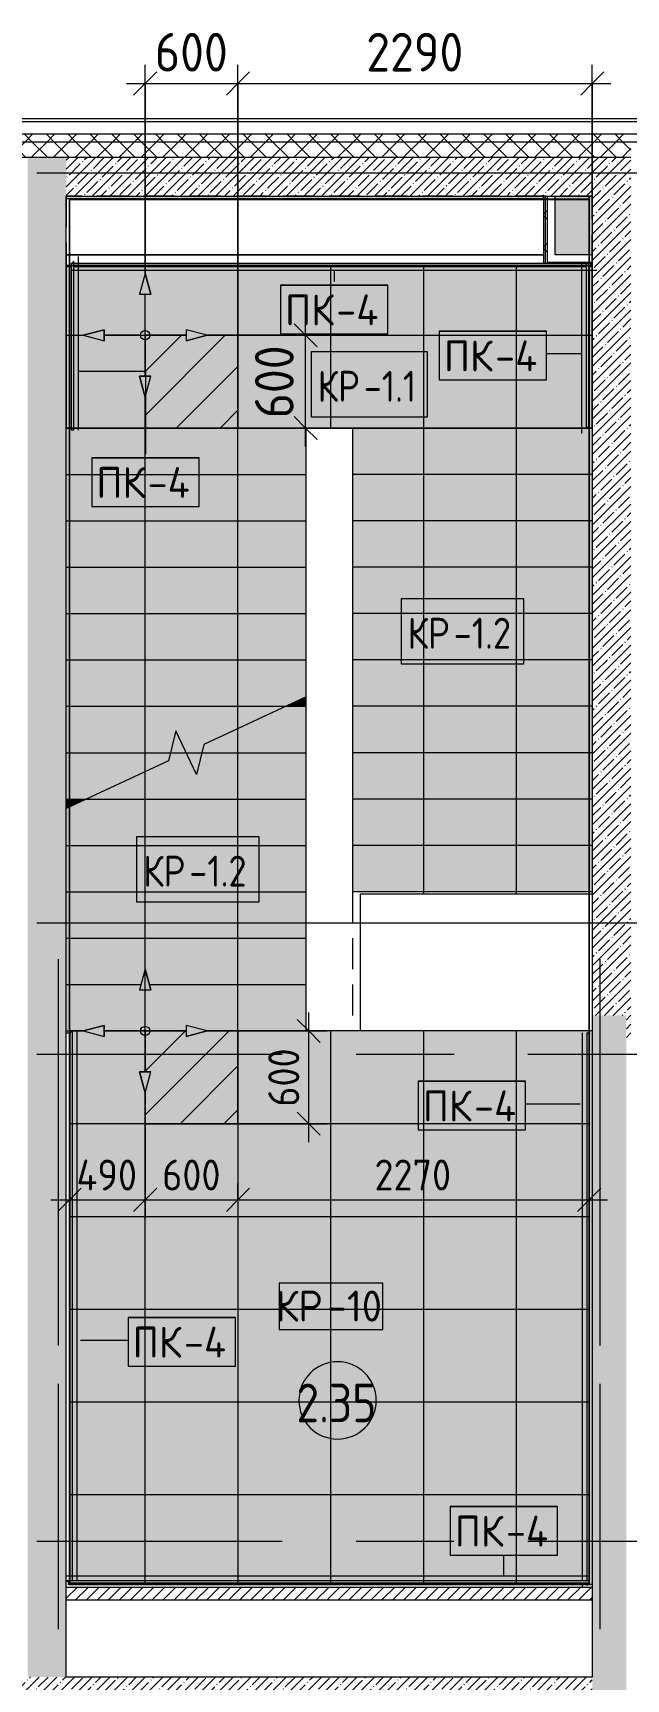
# Model space of a CAD drawing. Header units: millimetres. Extents: x 81633 to 280618, y -8553 to 29000.
# Drawn here: x 89195 to 93028, y 17257 to 27906 of the extents above; entities that cross this region are included whole.
import ezdxf

# ---------------------------------------------------------------- set-up
doc = ezdxf.new("R2010")
doc.units = ezdxf.units.MM
doc.linetypes.add('01 Штрих 2_1', pattern=[300, 200, -100])
doc.linetypes.add('Осевая', pattern=[3175, 635, -476.25, 1587.5, -476.25])
for name, color, linetype, lineweight in [('A-ANNO-DIMS', 7, 'Continuous', 9), ('A-ANNO-DIMS-100', 7, 'Continuous', 9), ('A-AREA-IDEN', 7, 'Continuous', 9), ('A-DETL', 7, 'Continuous', 9), ('A-DETL-GENF', 7, 'Continuous', 9), ('A-FLOR-IDEN', 7, 'Continuous', 9), ('A-FLOR-PATT', 7, 'Continuous', 9), ('A-GENM-IDEN', 7, 'Continuous', 9), ('A-WALL', 7, 'Continuous', 9), ('I-WALL', 7, 'Continuous', 9), ('S-STRS', 7, 'Continuous', 13), ('S-STRS-1', 7, 'Continuous', 9), ('S-STRS-MBND', 7, 'Continuous', 9), ('Оси', 7, 'Continuous', 9), ('Оси-2', 7, 'Осевая', 9)]:
    doc.layers.add(name, color=color, linetype=linetype, lineweight=lineweight)
for name, color, linetype, lineweight, true_color in [('A-DETL-GENF-1', 7, 'Continuous', 9, 0x004000), ('A-DETL-GENF-2', 7, 'Continuous', 9, 0x383838), ('A-FLOR-1', 7, 'Continuous', 9, 0x787878), ('A-GENM-6', 7, 'Continuous', 9, 0xff80c0), ('A-WALL-1', 9, 'Continuous', 9, 0x808080), ('A-WALL-FNSH-1', 9, 'Continuous', 9, 0x808080), ('G-ANNO-TEXT-1', 7, 'Continuous', 9, 0x3c3c3c), ('S-STRS-MBND-1', 9, '01 Штрих 2_1', 9, 0x808080)]:
    doc.layers.add(name, color=color, linetype=linetype, lineweight=lineweight, true_color=true_color)
doc.styles.add('GOST Common', font='GOST_Common.ttf', dxfattribs={"height": 200})
doc.styles.add('GOST Common_1', font='GOST_Common.ttf', dxfattribs={"width": 0.9, "height": 250})
doc.styles.add('GOST Common_2', font='GOST_Common.ttf', dxfattribs={"width": 0.9, "height": 200})
doc.styles.add('ISOCPEUR', font='isocpeur.ttf', dxfattribs={"width": 0.9, "height": 250})
doc.styles.add('ISOCPEUR_1', font='isocpeur.ttf', dxfattribs={"width": 0.9, "height": 200})
doc.dimstyles.new('ISO-2_0_0_9К_Средний_округл2', dxfattribs={"dimscale": 304.8, "dimtxt": 199.196235, "dimasz": 0.492126, "dimexe": 0.393701, "dimexo": 0, "dimgap": 0, "dimtad": 1, "dimdec": 0, "dimrnd": 10, "dimzin": 0, "dimdsep": 46, "dimtxsty": 'ISOCPEUR_1', "dimblk1": 'OBLIQUE', "dimblk2": 'OBLIQUE', "dimsah": 1, "dimcen": 0.09, "dimdle": 0.393701, "dimazin": 0, "dimtfac": 1, "dimtdec": 4, "dimtix": 1, "dimtmove": 0, "dimatfit": 3, "dimfxl": 1, "dimtvp": 1, "dimtolj": 1, "dimtzin": 0, "dimarcsym": 2})
doc.dimstyles.new('ISO-2_5_0_9К_БОЛЬШОЙ_округление_1', dxfattribs={"dimscale": 304.8, "dimtxt": 248.995294, "dimasz": 0.492126, "dimexe": 0.393701, "dimexo": 0, "dimgap": 0, "dimtad": 1, "dimdec": 0, "dimrnd": 10, "dimzin": 0, "dimdsep": 46, "dimtxsty": 'ISOCPEUR', "dimblk1": 'OBLIQUE', "dimblk2": 'OBLIQUE', "dimsah": 1, "dimcen": 0.09, "dimdle": 0.393701, "dimazin": 0, "dimtfac": 1, "dimtdec": 4, "dimtix": 1, "dimtmove": 0, "dimatfit": 3, "dimfxl": 1, "dimtvp": 1, "dimtolj": 1, "dimtzin": 0, "dimarcsym": 2})
pattern_1 = [(45, (0, 0), (-57.024626, 57.024626), []), (45, (57.025, 0), (-57.024626, 57.024626), [100.806, -20.161, 3.353, -16.808])]
pattern_2 = [(45, (0, 0), (-70.71068, 70.71068), []), (135, (0, 0), (-70.71068, -70.71068), [])]
pattern_3 = [(45, (0, 0), (-106.06602, 106.06602), []), (135, (0, 0), (-106.06602, -106.06602), [])]
pattern_4 = [(45, (0, 0), (-141.42136, 141.42136), [])]

# ---------------------------------------------------------------- blocks, each defined once
blk = doc.blocks.new('Плинтус - Плинтус_для ЛК-32859064-План устройства полов 2 этажa в осях 23-33')
at = {"layer": 'A-GENM-6'}
blk.add_hatch(color=256, dxfattribs=at).paths.add_polyline_path([(3575, -15), (3560, 0), (0, 0), (0, -15), (3545, -15), (3545, 0), (3560, 0), (3560, -15), (3567, -15)])
for p, q in [((0, 0), (3560, 0)), ((0, -15), (0, 0)), ((0, -15), (3545, -15)), ((0, -45), (3545, -45)), ((3567, -7), (3560, 0)), ((3560, -15), (3567, -15)), ((3560, -45), (3567, -45)), ((3575, -15), (3567, -7)), ((3567, -15), (3575, -15)), ((3567, -45), (3587, -45))]:
    blk.add_line(p, q, dxfattribs=at)
blk = doc.blocks.new('Плинтус - Плинтус_для ЛК-32859065-План устройства полов 2 этажa в осях 23-33')
at = {"layer": 'A-GENM-6'}
blk.add_hatch(color=256, dxfattribs=at).paths.add_polyline_path([(0, 0), (0, -15), (3375, -15), (3360, 0), (518, 0)])
for p, q in [((0, 0), (3358, 0)), ((0, -15), (0, 0)), ((0, -15), (3358, -15)), ((0, -45), (3358, -45)), ((3358, 0), (3360, 0)), ((3358, -15), (3375, -15)), ((3358, -45), (3379, -45)), ((3375, -15), (3360, 0))]:
    blk.add_line(p, q, dxfattribs=at)
blk = doc.blocks.new('Плинтус - Плинтус_для ЛК-V85-План устройства полов 2 этажa в осях 23-33')
at = {"layer": 'A-GENM-6'}
blk.add_hatch(color=256, dxfattribs=at).paths.add_polyline_path([(15, 0), (15, -15), (3573, -15), (3573, -13), (3560, 0), (777, 0)])
for p, q in [((0, -15), (0, 0)), ((15, 0), (3560, 0)), ((15, -15), (3573, -15)), ((15, -45), (3573, -45)), ((3573, -13), (3560, 0))]:
    blk.add_line(p, q, dxfattribs=at)
blk = doc.blocks.new('Плинтус - Плинтус_для ЛК-32859062-План устройства полов 2 этажa в осях 23-33')
at = {"layer": 'A-GENM-6'}
blk.add_hatch(color=256, dxfattribs=at).paths.add_polyline_path([(3366, -15), (3351, 0), (0, 0), (0, -15), (2828, -15)])
for p, q in [((0, 0), (3351, 0)), ((0, -15), (0, 0)), ((0, -15), (3366, -15)), ((0, -45), (3367, -45)), ((3366, -15), (3351, 0)), ((3367, -45), (3396, -45))]:
    blk.add_line(p, q, dxfattribs=at)
blk = doc.blocks.new('Плинтус - Плинтус_для ЛК-32859063-План устройства полов 2 этажa в осях 23-33')
at = {"layer": 'A-GENM-6'}
blk.add_hatch(color=256, dxfattribs=at).paths.add_polyline_path([(1075, -15), (1060, 0), (0, 0), (0, -15), (1069, -15)])
for p, q in [((0, 0), (19, 0)), ((0, -15), (0, 0)), ((0, -15), (19, -15)), ((0, -45), (19, -45)), ((19, 0), (1060, 0)), ((19, -15), (1069, -15)), ((19, -45), (1069, -45)), ((1069, -9), (1060, 0)), ((1075, -15), (1069, -9)), ((1069, -15), (1075, -15)), ((1069, -45), (1105, -45))]:
    blk.add_line(p, q, dxfattribs=at)
blk = doc.blocks.new('Плинтус - Плинтус_для ЛК-32859061-План устройства полов 2 этажa в осях 23-33')
at = {"layer": 'A-GENM-6'}
blk.add_hatch(color=256, dxfattribs=at).paths.add_polyline_path([(0, 0), (0, -15), (1094, -15), (1079, 0), (14, 0)])
for p, q in [((0, 0), (14, 0)), ((0, -15), (0, 0)), ((0, -15), (14, -15)), ((0, -45), (14, -45)), ((14, 0), (1064, 0)), ((14, -15), (1064, -15)), ((14, -45), (1064, -45)), ((1064, 0), (1079, 0)), ((1064, -15), (1094, -15)), ((1064, -45), (1124, -45)), ((1094, -15), (1079, 0))]:
    blk.add_line(p, q, dxfattribs=at)
blk = doc.blocks.new('Зашивка приборов отопления33 - Зашивка приборов отопления-33324347-План устройства полов 2 этажa в осях 23-33')
at = {"layer": 'A-WALL'}
for p, q in [((124366, 19499), (121281, 19499)), ((121281, 19136), (124366, 19136)), ((124366, 19136), (121281, 19136)), ((121281, 19061), (121314, 19061)), ((121329, 19061), (124366, 19061))]:
    blk.add_line(p, q, dxfattribs=at)
blk = doc.blocks.new('Начало раскладки_красным - Начало раскладки_красным-26102174-План устройства полов 2 этажa в осях 23-33')
at = {"layer": 'A-DETL-GENF'}
for points in [[(-36, 265), (36, 265), (0, 400)], [(-265, -36), (-265, 36), (-400, 0)], [(265, -36), (400, 0), (265, 36)], [(0, -400), (36, -265), (-36, -265), (-23, -312)]]:
    blk.add_hatch(color=256, dxfattribs=at).paths.add_polyline_path(points)
for p, q in [((0, 400), (-36, 265)), ((0, 400), (-36, 265)), ((36, 265), (0, 400)), ((0, 400), (36, 265)), ((-36, 265), (36, 265)), ((-36, 265), (36, 265)), ((0, 30), (0, 265)), ((-265, 36), (-400, 0)), ((-400, 0), (-265, 36)), ((-400, 0), (-265, -36)), ((-400, 0), (-265, -36)), ((-265, -36), (-265, 36)), ((-265, 36), (-265, -36)), ((-30, 0), (-265, 0)), ((30, 0), (265, 0)), ((400, 0), (265, 36)), ((265, 36), (265, -36)), ((400, 0), (265, 36)), ((265, 36), (265, -36)), ((400, 0), (265, -36)), ((0, -30), (0, -265)), ((265, -36), (400, 0)), ((36, -265), (-36, -265)), ((-36, -265), (0, -400)), ((0, -400), (-36, -265)), ((-36, -265), (36, -265)), ((0, -400), (36, -265)), ((0, -400), (36, -265))]:
    blk.add_line(p, q, dxfattribs=at)
blk.add_circle((0, 0), 30, dxfattribs=at)
blk = doc.blocks.new('DIMBLOCK64-План устройства полов 2 этажa в осях 23-33')
at = {"layer": 'A-ANNO-DIMS-100', "lineweight": 20}
for p, q in [((90977, 21450), (90902, 21525)), ((90977, 21450), (91052, 21375)), ((90977, 20850), (90902, 20925)), ((90977, 20850), (91052, 20775))]:
    blk.add_line(p, q, dxfattribs=at)
at = {"layer": 'A-ANNO-DIMS-100'}
for p, q in [((90977, 20730), (90977, 21570)), ((90960, 21450), (91097, 21450)), ((90977, 21450), (90960, 21450)), ((90520, 20850), (91097, 20850)), ((90977, 20850), (90520, 20850))]:
    blk.add_line(p, q, dxfattribs=at)
at = {"layer": 'A-ANNO-DIMS-100', "color": 0, "insert": (90716, 20960), "char_height": 200, "width": 455.09, "attachment_point": 1, "rotation": 90, "line_spacing_factor": 1.149209, "style": 'ISOCPEUR_1'}
blk.add_mtext('600', dxfattribs=at)
blk = doc.blocks.new('_Oblique')
at = {"color": 0, "linetype": 'ByBlock', "lineweight": -2}
blk.add_line((-0.5, -0.5), (0.5, 0.5), dxfattribs=at)
blk = doc.blocks.new('DIMBLOCK65-План устройства полов 2 этажa в осях 23-33')
at = {"layer": 'A-ANNO-DIMS-100'}
for p, q in [((89920, 21050), (89920, 20237)), ((89920, 20357), (89920, 21050)), ((89431, 20463), (89431, 20237)), ((89431, 20357), (89431, 20463)), ((89311, 20357), (89920, 20357))]:
    blk.add_line(p, q, dxfattribs=at)
at = {"layer": 'A-ANNO-DIMS-100', "lineweight": 20}
for p, q in [((89431, 20357), (89356, 20282)), ((89431, 20357), (89506, 20432)), ((89920, 20357), (89845, 20282)), ((89920, 20357), (89995, 20432))]:
    blk.add_line(p, q, dxfattribs=at)
at = {"layer": 'A-ANNO-DIMS-100', "color": 0, "insert": (89476, 20618), "char_height": 200, "width": 478.07, "attachment_point": 1, "line_spacing_factor": 1.149209, "style": 'ISOCPEUR_1'}
blk.add_mtext('490', dxfattribs=at)
blk = doc.blocks.new('DIMBLOCK66-План устройства полов 2 этажa в осях 23-33')
at = {"layer": 'A-ANNO-DIMS-100'}
for p, q in [((89920, 21050), (89920, 20237)), ((89920, 20357), (89920, 21050)), ((90520, 20463), (90520, 20237)), ((90520, 20357), (90520, 20463)), ((89920, 20357), (90520, 20357))]:
    blk.add_line(p, q, dxfattribs=at)
at = {"layer": 'A-ANNO-DIMS-100', "lineweight": 20}
for p, q in [((89920, 20357), (89845, 20282)), ((89920, 20357), (89995, 20432)), ((90520, 20357), (90445, 20282)), ((90520, 20357), (90595, 20432))]:
    blk.add_line(p, q, dxfattribs=at)
at = {"layer": 'A-ANNO-DIMS-100', "color": 0, "insert": (90030, 20618), "char_height": 200, "width": 455.09, "attachment_point": 1, "line_spacing_factor": 1.149209, "style": 'ISOCPEUR_1'}
blk.add_mtext('600', dxfattribs=at)
blk = doc.blocks.new('DIMBLOCK67-План устройства полов 2 этажa в осях 23-33')
at = {"layer": 'A-ANNO-DIMS-100'}
for p, q in [((90520, 20463), (90520, 20237)), ((90520, 20357), (90520, 20463)), ((92789, 20463), (92789, 20237)), ((92789, 20357), (92789, 20463)), ((90520, 20357), (92909, 20357))]:
    blk.add_line(p, q, dxfattribs=at)
at = {"layer": 'A-ANNO-DIMS-100', "lineweight": 20}
for p, q in [((90520, 20357), (90445, 20282)), ((90520, 20357), (90595, 20432)), ((92789, 20357), (92714, 20282)), ((92789, 20357), (92864, 20432))]:
    blk.add_line(p, q, dxfattribs=at)
at = {"layer": 'A-ANNO-DIMS-100', "color": 0, "insert": (91402, 20618), "char_height": 200, "width": 606.78, "attachment_point": 1, "line_spacing_factor": 1.149209, "style": 'ISOCPEUR_1'}
blk.add_mtext('2270', dxfattribs=at)
blk = doc.blocks.new('Марка_Помещения - Номер-25198446-План устройства полов 2 этажa в осях 23-33')
at = {"layer": 'A-AREA-IDEN'}
for start, end in [(360, 180), (180, 360)]:
    blk.add_arc((0, 0), 2.5, start, end, dxfattribs=at)
blk = doc.blocks.new('DIMBLOCK69-План устройства полов 2 этажa в осях 23-33')
at = {"layer": 'A-ANNO-DIMS-100', "lineweight": 20}
for p, q in [((90957, 25950), (90882, 26025)), ((90957, 25950), (91032, 25875)), ((90957, 25350), (90882, 25425)), ((90957, 25350), (91032, 25275))]:
    blk.add_line(p, q, dxfattribs=at)
at = {"layer": 'A-ANNO-DIMS-100'}
for p, q in [((90957, 25230), (90957, 26070)), ((90520, 25950), (91077, 25950)), ((90957, 25950), (90520, 25950)), ((90851, 25350), (91077, 25350)), ((90957, 25350), (90851, 25350))]:
    blk.add_line(p, q, dxfattribs=at)
at = {"layer": 'A-ANNO-DIMS-100', "color": 0, "insert": (90630, 25413), "char_height": 250, "width": 568.86, "attachment_point": 1, "rotation": 90, "line_spacing_factor": 1.149209, "style": 'ISOCPEUR'}
blk.add_mtext('600', dxfattribs=at)
blk = doc.blocks.new('DIMBLOCK70-План устройства полов 2 этажa в осях 23-33')
at = {"layer": 'A-ANNO-DIMS-100'}
for p, q in [((89920, 26350), (89920, 27699)), ((90520, 25950), (90520, 27699)), ((89800, 27579), (90520, 27579)), ((89920, 27579), (89920, 26350)), ((90520, 27579), (90520, 25950))]:
    blk.add_line(p, q, dxfattribs=at)
at = {"layer": 'A-ANNO-DIMS-100', "lineweight": 20}
for p, q in [((89920, 27579), (89845, 27504)), ((89920, 27579), (89995, 27654)), ((90520, 27579), (90445, 27504)), ((90520, 27579), (90595, 27654))]:
    blk.add_line(p, q, dxfattribs=at)
at = {"layer": 'A-ANNO-DIMS-100', "color": 0, "insert": (89983, 27906), "char_height": 250, "width": 568.86, "attachment_point": 1, "line_spacing_factor": 1.149209, "style": 'ISOCPEUR'}
blk.add_mtext('600', dxfattribs=at)
blk = doc.blocks.new('DIMBLOCK71-План устройства полов 2 этажa в осях 23-33')
at = {"layer": 'A-ANNO-DIMS-100'}
for p, q in [((90520, 25950), (90520, 27699)), ((92810, 26850), (92810, 27699)), ((90520, 27579), (92930, 27579)), ((90520, 27579), (90520, 25950)), ((92810, 27579), (92810, 26850))]:
    blk.add_line(p, q, dxfattribs=at)
at = {"layer": 'A-ANNO-DIMS-100', "lineweight": 20}
for p, q in [((90520, 27579), (90445, 27504)), ((90520, 27579), (90595, 27654)), ((92810, 27579), (92735, 27504)), ((92810, 27579), (92885, 27654))]:
    blk.add_line(p, q, dxfattribs=at)
at = {"layer": 'A-ANNO-DIMS-100', "color": 0, "insert": (91349, 27906), "char_height": 250, "width": 758.48, "attachment_point": 1, "line_spacing_factor": 1.149209, "style": 'ISOCPEUR'}
blk.add_mtext('2290', dxfattribs=at)
blk = doc.blocks.new('Mark Reiling - Mark Reiling-26174330-План устройства полов 2 этажa в осях 23-33')
at = {"layer": 'A-GENM-IDEN'}
for p, q in [((-3.47, 1.49), (-3.47, -1.66)), ((-3.47, 1.49), (3.47, 1.49)), ((3.47, 1.49), (-3.47, 1.49)), ((-3.47, 1.49), (-3.47, -1.66)), ((3.47, -1.66), (3.47, 1.49)), ((3.47, -1.66), (3.47, 1.49)), ((-3.47, -1.66), (3.47, -1.66)), ((-3.47, -1.66), (3.47, -1.66))]:
    blk.add_line(p, q, dxfattribs=at)
blk = doc.blocks.new('М_перекрытий_ЭП - Типоразмер-25383776-План устройства полов 2 этажa в осях 23-33')
at = {"layer": 'A-FLOR-IDEN'}
for p, q in [((3.35, 1.58), (-3.34, 1.58)), ((-3.34, 1.58), (-3.34, -1.41)), ((3.35, -1.41), (3.35, 1.58)), ((-3.34, -1.41), (3.35, -1.41))]:
    blk.add_line(p, q, dxfattribs=at)

msp = doc.modelspace()

# ---------------------------------------------------------------- hatches: boundary and pattern name
at = {"layer": 'A-DETL-GENF-1'}
h = msp.add_hatch(dxfattribs=at)
h.set_pattern_fill('FP_55', color=256, style=0, pattern_type=2)
h.set_pattern_definition(pattern_4)
h.paths.add_polyline_path([(90520, 25350), (90520, 25950), (90320, 25950), (90184.8, 25913.8), (90184.8, 25950), (89920, 25950), (89920, 25685.2), (89956.2, 25685.2), (89920, 25550), (89920, 25350), (90320, 25350)])
h = msp.add_hatch(dxfattribs=at)
h.set_pattern_fill('FP_55', color=256, style=0, pattern_type=2)
h.set_pattern_definition(pattern_4)
h.paths.add_polyline_path([(90520, 20850), (90520, 21450), (90320, 21450), (90184.8, 21413.8), (90184.8, 21450), (89920, 21450), (89920, 21185.2), (89956.2, 21185.2), (89920, 21050), (89920, 20850), (90320, 20850)])
at = {"layer": 'A-DETL-GENF-2'}
h = msp.add_hatch(dxfattribs=at)
h.set_pattern_fill('FP_60', color=256, style=0, pattern_type=2)
h.set_pattern_definition([(0, (-80, 150), (0, 600), []), (90, (-80, 150), (-600, 4e-14), [])])
h.paths.add_polyline_path([(89410, 25350), (92810, 25350), (92810, 26400.7), (89410, 26400.7), (89410, 25958.4)])
h.paths.add_polyline_path([(89920, 25550), (89883.8, 25685.2), (89956.2, 25685.2)])
h.paths.add_polyline_path([(90184.8, 25913.8), (90184.8, 25986.2), (90320, 25950)])
h.paths.add_polyline_path([(89655.2, 25913.8), (89520, 25950), (89655.2, 25986.2), (89655.2, 25958.4)])
h.paths.add_polyline_path([(89883.8, 26214.8), (89920, 26350), (89956.2, 26214.8)])
h = msp.add_hatch(dxfattribs=at)
h.set_pattern_fill('FP_56', color=256, style=0, pattern_type=2)
h.set_pattern_definition([(0, (-80, 450), (0, 600), []), (90, (-80, 450), (-600, 4e-14), [])])
h.paths.add_polyline_path([(89680, 17870), (92790, 17870), (92790, 21450), (90320, 21450), (90184.8, 21413.8), (90184.8, 21450), (89655.2, 21450), (89655.2, 21413.8), (89520, 21450), (89431, 21450), (89431, 17870)])
h.paths.add_polyline_path([(89920, 21050), (89883.8, 21185.2), (89956.2, 21185.2)])
at = {"layer": 'A-FLOR-PATT'}
h = msp.add_hatch(color=256, dxfattribs=at)
h.paths.add_polyline_path([(92789, 17871), (92810, 17871), (92810, 21450), (90320, 21450), (90184.8, 21413.8), (90184.8, 21450), (89655.2, 21450), (89655.2, 21413.8), (89520, 21450), (89450.7, 21450), (89450.7, 17892.4), (92774, 17892.4), (92774, 21437), (92789, 21437), (92789, 17877), (92783, 17871)])
h.paths.add_polyline_path([(92270.8, 17871), (92774, 17871), (92773.2, 17877.4), (89431, 17877.4), (89431, 17871), (89680, 17871)])
h.paths.add_polyline_path([(89435.7, 17892.4), (89435.7, 21437.3), (89448.4, 21450), (89431, 21450), (89431, 17892.4)])
h.paths.add_polyline_path([(89920, 21050), (89883.8, 21185.2), (89956.2, 21185.2)])
at = {"layer": 'A-WALL'}
h = msp.add_hatch(dxfattribs=at)
h.set_pattern_fill('FP_1', color=256, style=0, pattern_type=2)
h.set_pattern_definition(pattern_2)
h.paths.add_polyline_path([(93060, 27200), (93160, 27200), (93160, 27250), (84770.7, 27250), (84770.7, 27200), (92270.8, 27200)])
h = msp.add_hatch(dxfattribs=at)
h.set_pattern_fill('FP_1', color=256, style=0, pattern_type=2)
h.set_pattern_definition(pattern_2)
h.paths.add_polyline_path([(93060, 27100), (93060, 27200), (84770.7, 27200), (84770.7, 27100), (92270.8, 27100)])
at = {"layer": 'I-WALL'}
h = msp.add_hatch(dxfattribs=at)
h.set_pattern_fill('FP_2', color=256, style=0, pattern_type=2)
h.set_pattern_definition(pattern_1)
h.paths.add_polyline_path([(89160, 17270), (89410, 17270), (89410, 27100), (89160, 27100), (89160, 17611.2)])
h = msp.add_hatch(dxfattribs=at)
h.set_pattern_fill('FP_2', color=256, style=0, pattern_type=2)
h.set_pattern_definition(pattern_1)
h.paths.add_polyline_path([(92789, 26850), (92810, 26850), (92810, 27100), (89410, 27100), (89410, 26850), (92270.8, 26850)])
h = msp.add_hatch(dxfattribs=at)
h.set_pattern_fill('FP_2', color=256, style=0, pattern_type=2)
h.set_pattern_definition(pattern_1)
h.paths.add_polyline_path([(93060, 21400), (93060, 27100), (92810, 27100), (92810, 21550), (93030, 21550), (93030, 21400)])
h = msp.add_hatch(dxfattribs=at)
h.set_pattern_fill('FP_48', color=256, style=0, pattern_type=2)
h.set_pattern_definition(pattern_3)
h.paths.add_polyline_path([(92507.5, 26395), (92507.5, 26400.7), (92495, 26400.7), (92495, 26395)])
h.paths.add_polyline_path([(92507.3, 26415.7), (92507.5, 26415.7), (92507.5, 26850), (92495, 26850), (92495, 26415.7)])
h = msp.add_hatch(dxfattribs=at)
h.set_pattern_fill('FP_48', color=256, style=0, pattern_type=2)
h.set_pattern_definition(pattern_3)
h.paths.add_polyline_path([(92515.7, 26415.7), (92520, 26415.7), (92520, 26850), (92507.5, 26850), (92507.5, 26415.7)])
h = msp.add_hatch(dxfattribs=at)
h.set_pattern_fill('FP_48', color=256, style=0, pattern_type=2)
h.set_pattern_definition(pattern_3)
h.paths.add_polyline_path([(92802.1, 26407.5), (92810, 26407.5), (92809, 26420), (92520, 26420), (92520, 26415.7), (92770.2, 26415.7), (92770.2, 26419.4), (92785.2, 26418.7), (92785.2, 26415.7), (92794, 26415.7)])
h = msp.add_hatch(dxfattribs=at)
h.set_pattern_fill('FP_48', color=256, style=0, pattern_type=2)
h.set_pattern_definition(pattern_3)
h.paths.add_polyline_path([(92507.5, 26395), (92770.2, 26395), (92770.2, 26400.7), (92507.5, 26400.7)])
h.paths.add_polyline_path([(92785.2, 26395), (92810, 26395), (92809, 26407.5), (92802.5, 26407.1), (92809, 26400.7), (92785.2, 26400.7)])
h = msp.add_hatch(dxfattribs=at)
h.set_pattern_fill('FP_2', color=256, style=0, pattern_type=2)
h.set_pattern_definition(pattern_1)
h.paths.add_polyline_path([(93000, 13620), (93000, 13628), (93030, 13628), (93030, 21550), (92810, 21550), (92810, 13620), (92918.6, 13620)])
h = msp.add_hatch(dxfattribs=at)
h.set_pattern_fill('FP_5', color=256, style=0, pattern_type=2)
h.set_pattern_definition([(45, (0, 0), (-35.35534, 35.35534), [])])
h.paths.add_polyline_path([(92810, 17770), (92810, 17850), (89410, 17850), (89410, 17770), (92270.8, 17770)])
h = msp.add_hatch(dxfattribs=at)
h.set_pattern_fill('FP_2', color=256, style=0, pattern_type=2)
h.set_pattern_definition(pattern_1)
h.paths.add_polyline_path([(92270.8, 17050), (92810, 17050), (92810, 17270), (86490, 17270), (86490, 17050), (90990.7, 17050)])
at = {"layer": 'S-STRS'}
h = msp.add_hatch(color=256, dxfattribs=at)
h.paths.add_polyline_path([(89410, 25350), (89443.3, 25350), (89443.3, 26395), (89410, 26395), (89410, 25958.4)])
h.paths.add_polyline_path([(90184.8, 25350), (92770.2, 25350), (92770.2, 26395), (89458.3, 26395), (89458.3, 25350), (89956.2, 25350)])
h.paths.add_polyline_path([(92810, 25350), (92810, 26395), (92785.2, 26395), (92785.2, 25359.4), (92775.8, 25350), (92785.2, 25350)])
h.paths.add_polyline_path([(89920, 25550), (89883.8, 25685.2), (89956.2, 25685.2)])
h.paths.add_polyline_path([(90184.8, 25913.8), (90184.8, 25986.2), (90320, 25950)])
h.paths.add_polyline_path([(89655.2, 25913.8), (89520, 25950), (89655.2, 25986.2), (89655.2, 25958.4)])
h.paths.add_polyline_path([(89883.8, 26214.8), (89920, 26350), (89956.2, 26214.8), (89920, 26214.8)])
h.paths.add_polyline_path([(92810, 26470), (92810, 26850), (92570, 26850), (92570, 26470)])
h.paths.add_polyline_path([(92495, 26832.5), (92495, 26850), (89410, 26850), (89410, 26832.5), (92270.8, 26832.5)])
for points in [[(89410, 25050), (90960, 25050), (90960, 25350), (89458.3, 25350), (89458.3, 25336.3), (89443.3, 25336.3), (89443.3, 25350), (89410, 25350)], [(92810, 25050), (92810, 25350), (92775.8, 25350), (92770.2, 25344.4), (92770.2, 25350), (91260, 25350), (91260, 25050), (92785.2, 25050)], [(89680, 24750), (90960, 24750), (90960, 25050), (89410, 25050), (89410, 24750)], [(92810, 24750), (92810, 25050), (91260, 25050), (91260, 24750), (92270.8, 24750)], [(90960, 24450), (90960, 24750), (89410, 24750), (89410, 24450), (89680, 24450)], [(91260, 24450), (92810, 24450), (92810, 24750), (91260, 24750)], [(90960, 24150), (90960, 24450), (89410, 24450), (89410, 24150), (89680, 24150)], [(91260, 24150), (92810, 24150), (92810, 24450), (91260, 24450)], [(90960, 23850), (90960, 24150), (89410, 24150), (89410, 23850), (89680, 23850)], [(91260, 23850), (92810, 23850), (92810, 24150), (91260, 24150)], [(89410, 23550), (90828.4, 23550), (90960, 23611.4), (90960, 23850), (89410, 23850), (89410, 23580)], [(91260, 23550), (92810, 23550), (92810, 23850), (91260, 23850)], [(90285.4, 23250), (90298.3, 23302.8), (90828.4, 23550), (89410, 23550), (89410, 23250), (90084.6, 23250), (90119, 23391.6), (90185, 23250), (90251, 23250)], [(90828.4, 23550), (90960, 23550), (90960, 23611.4)], [(91260, 23250), (92810, 23250), (92810, 23550), (91260, 23550)], [(89541.6, 22950), (90960, 22950), (90960, 23250), (90285.4, 23250), (90251, 23108.4), (90185, 23250), (90084.6, 23250), (90071.7, 23197.2), (89680, 23014.5)], [(91260, 22950), (92810, 22950), (92810, 23250), (91260, 23250)], [(89410, 22888.6), (89541.6, 22950), (89410, 22950), (89410, 22920.6)], [(90960, 22650), (90960, 22950), (89541.6, 22950), (89410, 22888.6), (89410, 22650), (89680, 22650)], [(92810, 22650), (92810, 22950), (91260, 22950), (91260, 22650), (92270.8, 22650)], [(90960, 22350), (90960, 22650), (89410, 22650), (89410, 22350), (89680, 22350)], [(91260, 22350), (92810, 22350), (92810, 22650), (91260, 22650)], [(90960, 22050), (90960, 22350), (89410, 22350), (89410, 22050), (89680, 22050)], [(89893.2, 21750), (89920, 21850), (89946.8, 21750), (90960, 21750), (90960, 22050), (89410, 22050), (89410, 21750), (89883.8, 21750)], [(90960, 21450), (90960, 21750), (89946.8, 21750), (89956.2, 21714.8), (89883.8, 21714.8), (89893.2, 21750), (89410, 21750), (89410, 21450), (89520, 21450), (89655.2, 21486.2), (89655.2, 21450), (90184.8, 21450), (90184.8, 21486.2), (90320, 21450), (90520, 21450)]]:
    msp.add_hatch(color=256, dxfattribs=at).paths.add_polyline_path(points)
h = msp.add_hatch(color=256, dxfattribs=at)
h.paths.add_polyline_path([(90960, 23250), (90960, 23550), (90828.4, 23550), (90298.3, 23302.8), (90285.4, 23250)])
h.paths.add_polyline_path([(90185, 23250), (90119, 23391.6), (90084.6, 23250)])
h = msp.add_hatch(color=256, dxfattribs=at)
h.paths.add_polyline_path([(89541.6, 22950), (90071.7, 23197.2), (90084.6, 23250), (89410, 23250), (89410, 22950)])
h.paths.add_polyline_path([(90251, 23108.4), (90285.4, 23250), (90185, 23250), (90209.6, 23197.2)])

# ---------------------------------------------------------------- linework, layer by layer
at = {"layer": 'A-DETL'}
for p, q in [((92810, 26400.7), (89410, 26400.7)), ((89410, 26400.7), (89410, 25350)), ((92810, 25350), (92810, 26400.7)), ((90184.8, 25950), (89920, 25950)), ((89920, 25950), (89920, 25685.2)), ((90520, 25950), (90320, 25950)), ((90520, 25350), (90520, 25950)), ((89920, 25550), (89920, 25350)), ((89410, 25350), (92810, 25350)), ((89920, 25350), (90520, 25350)), ((89920, 21450), (89920, 25350)), ((90520, 21450), (90520, 25350)), ((91720, 22335), (91720, 25350)), ((92319, 22335), (92319, 25350)), ((89520, 21450), (89431, 21450)), ((89431, 21450), (89431, 17870)), ((90184.8, 21450), (89655.2, 21450)), ((90184.8, 21450), (89920, 21450)), ((89920, 21450), (89920, 21185.2)), ((90520, 21450), (90320, 21450)), ((92790, 21450), (90320, 21450)), ((90520, 20850), (90520, 21450)), ((92790, 17870), (92790, 21450)), ((89920, 21050), (89920, 20850)), ((89920, 20850), (90520, 20850)), ((89431, 17870), (92790, 17870))]:
    msp.add_line(p, q, dxfattribs=at)
at = {"layer": 'A-FLOR-1'}
for p, q in [((92810, 22335), (91310, 22335)), ((91310, 22335), (91310, 21450)), ((89431, 21435), (89410, 21435)), ((92810, 21450), (90960, 21450)), ((89431, 17877.4), (89431, 17871)), ((92783, 17871), (92810, 17871))]:
    msp.add_line(p, q, dxfattribs=at)
at = {"layer": 'A-GENM-IDEN'}
for p, q in [((91141.1, 26370.7), (91141.1, 26298.6)), ((92736.1, 25829), (92514.7, 25829)), ((89484.5, 25718.2), (89921.6, 25718.2)), ((89921.6, 25718.2), (89921.6, 25182.1)), ((92731.5, 20977.3), (92378.4, 20977.3)), ((89502.3, 19449.5), (89809.4, 19449.5)), ((92237.8, 17924.8), (92237.8, 18055))]:
    msp.add_line(p, q, dxfattribs=at)
at = {"layer": 'A-WALL'}
for p, q in [((93290, 27330), (84770.7, 27330)), ((93210, 27250), (84770.7, 27250)), ((93160, 27200), (84770.7, 27200)), ((92507.5, 26415.7), (92507.5, 26850)), ((92520, 26420), (92520, 26850)), ((89431, 26829), (89430, 26829)), ((92789, 26829), (92789, 26830)), ((92810, 26420), (92520, 26420)), ((92810, 26407.5), (92802.1, 26407.5))]:
    msp.add_line(p, q, dxfattribs=at)
at = {"layer": 'A-WALL-1'}
for p, q in [((93060, 27100), (84770.7, 27100)), ((93060, 27100), (89160, 27100)), ((89410, 17270), (89410, 26850)), ((89410, 26850), (92810, 26850)), ((92495, 26850), (92495, 26415.7)), ((92570, 26470), (92570, 26850)), ((92810, 26850), (92810, 17270)), ((92810, 26470), (92570, 26470)), ((92495, 26400.7), (92495, 26395)), ((92495, 26395), (92770.2, 26395)), ((92785.2, 26395), (92810, 26395)), ((92810, 17850), (89410, 17850)), ((89410, 17770), (92810, 17770)), ((92810, 17270), (89410, 17270))]:
    msp.add_line(p, q, dxfattribs=at)
at = {"layer": 'A-WALL-FNSH-1'}
for p, q in [((93310, 27350), (84770.7, 27350)), ((92789, 26850), (92789, 26830)), ((92790, 26415.7), (92790, 26850)), ((92789, 26830), (89430, 26830)), ((89430, 26830), (89430, 24230.4)), ((89431, 26829), (92789, 26829)), ((89431, 24230.4), (89431, 26829)), ((92789, 26829), (92789, 26415.7)), ((92789, 26400.7), (92789, 23544.6)), ((92790, 23544.6), (92790, 26400.7)), ((89430, 24230.4), (89431, 24230.4)), ((89431, 23956.4), (89430, 23956.4)), ((89430, 22897.9), (89430, 21891.8)), ((89431, 21891.8), (89431, 22898.4)), ((89431, 21891.8), (89430, 21891.8)), ((89430, 17871), (89430, 17870)), ((89431, 17870), (92800, 17870)), ((92800, 17870), (92800, 17871))]:
    msp.add_line(p, q, dxfattribs=at)
at = {"layer": 'G-ANNO-TEXT-1', "flags": 128}
for points in [[(90994.9, 25844.4), (91741.8, 25844.4), (91741.8, 25420.4), (90994.9, 25420.4)], [(91576.4, 24246.9), (92364.7, 24246.9), (92364.7, 23822.9), (91576.4, 23822.9)], [(89867.1, 22707.9), (90655.4, 22707.9), (90655.4, 22283.9), (89867.1, 22283.9)]]:
    msp.add_lwpolyline(points, close=True, dxfattribs=at)
at = {"layer": 'I-WALL'}
for p, q in [((89430, 22897.9), (89430, 24230.4)), ((89431, 24230.4), (89431, 22898.4)), ((92789, 17871), (92789, 23544.6)), ((92790, 23544.6), (92790, 17871)), ((92789, 22269.6), (92790, 22269.6)), ((89430, 17871), (89430, 21891.8)), ((89431, 21891.8), (89431, 17877.4)), ((92790, 21744.6), (92789, 21744.6)), ((89431, 21350.4), (89430, 21350.4)), ((89420, 17871), (89420, 17872)), ((89420, 17872), (92800, 17872)), ((92783, 17871), (89420, 17871)), ((92800, 17872), (92800, 17871))]:
    msp.add_line(p, q, dxfattribs=at)
at = {"layer": 'S-STRS-1'}
for p, q in [((89410, 25350), (89443.3, 25350)), ((89410, 25350), (89443.3, 25350)), ((89458.3, 25350), (89920, 25350)), ((89458.3, 25350), (89920, 25350)), ((89920, 25350), (90520, 25350)), ((89920, 25350), (90520, 25350)), ((90520, 25350), (90960, 25350)), ((90520, 25350), (90960, 25350)), ((90960, 25350), (91260, 25350)), ((90960, 25050), (90960, 25350)), ((92770.2, 25350), (91260, 25350)), ((91260, 25350), (91260, 25050)), ((92770.2, 25350), (91260, 25350)), ((92810, 25350), (92775.8, 25350)), ((92810, 25350), (92775.8, 25350)), ((89410, 25050), (90960, 25050)), ((89410, 25050), (90960, 25050)), ((90960, 24750), (90960, 25050)), ((91260, 25050), (91260, 24750)), ((92810, 25050), (91260, 25050)), ((92810, 25050), (91260, 25050)), ((89410, 24750), (90960, 24750)), ((89410, 24750), (90960, 24750)), ((90960, 24450), (90960, 24750)), ((91260, 24750), (91260, 24450)), ((92810, 24750), (91260, 24750)), ((92810, 24750), (91260, 24750)), ((89410, 24450), (90960, 24450)), ((89410, 24450), (90960, 24450)), ((90960, 24150), (90960, 24450)), ((91260, 24450), (91260, 24150)), ((92810, 24450), (91260, 24450)), ((92810, 24450), (91260, 24450)), ((89410, 24150), (90960, 24150)), ((89410, 24150), (90960, 24150)), ((90960, 23850), (90960, 24150)), ((91260, 24150), (91260, 23850)), ((92810, 24150), (91260, 24150)), ((92810, 24150), (91260, 24150)), ((89410, 23850), (90960, 23850)), ((89410, 23850), (90960, 23850)), ((90960, 23611.4), (90960, 23850)), ((91260, 23850), (91260, 23550)), ((92810, 23850), (91260, 23850)), ((92810, 23850), (91260, 23850)), ((89410, 23550), (90828.4, 23550)), ((89410, 23550), (90828.4, 23550)), ((90828.4, 23550), (90960, 23550)), ((90828.4, 23550), (90960, 23550)), ((90960, 23550), (90960, 23611.4)), ((90960, 23250), (90960, 23550)), ((91260, 23550), (91260, 23250)), ((92810, 23550), (91260, 23550)), ((92810, 23550), (91260, 23550)), ((89410, 23250), (90084.6, 23250)), ((89410, 23250), (90084.6, 23250)), ((90084.6, 23250), (90185, 23250)), ((90084.6, 23250), (90185, 23250)), ((90185, 23250), (90285.4, 23250)), ((90185, 23250), (90285.4, 23250)), ((90285.4, 23250), (90960, 23250)), ((90285.4, 23250), (90960, 23250)), ((90960, 22950), (90960, 23250)), ((91260, 23250), (91260, 22950)), ((92810, 23250), (91260, 23250)), ((92810, 23250), (91260, 23250)), ((89410, 22950), (89541.6, 22950)), ((89410, 22950), (89541.6, 22950)), ((89541.6, 22950), (90960, 22950)), ((89541.6, 22950), (90960, 22950)), ((90960, 22650), (90960, 22950)), ((91260, 22950), (91260, 22650)), ((92810, 22950), (91260, 22950)), ((92810, 22950), (91260, 22950)), ((89410, 22650), (90960, 22650)), ((89410, 22650), (90960, 22650)), ((90960, 22350), (90960, 22650)), ((91260, 22650), (91260, 22350)), ((92810, 22650), (91260, 22650)), ((92810, 22650), (91260, 22650)), ((89410, 22350), (90960, 22350)), ((89410, 22350), (90960, 22350)), ((90960, 22050), (90960, 22350)), ((92810, 22350), (91260, 22350)), ((89410, 22050), (90960, 22050)), ((89410, 22050), (90960, 22050)), ((90960, 21750), (90960, 22050)), ((89410, 21750), (89893.2, 21750)), ((89410, 21750), (89893.2, 21750)), ((89946.8, 21750), (90960, 21750)), ((89946.8, 21750), (90960, 21750)), ((90960, 21450), (90960, 21750)), ((89410, 21450), (89431, 21450)), ((89410, 21450), (89431, 21450)), ((89431, 21450), (89520, 21450)), ((89431, 21450), (89520, 21450)), ((89655.2, 21450), (89920, 21450)), ((89655.2, 21450), (89920, 21450)), ((89920, 21450), (90184.8, 21450)), ((89920, 21450), (90184.8, 21450)), ((90320, 21450), (90520, 21450)), ((90320, 21450), (90520, 21450)), ((90520, 21450), (90960, 21450)), ((90520, 21450), (90960, 21450))]:
    msp.add_line(p, q, dxfattribs=at)
at = {"layer": 'S-STRS-MBND'}
for p, q in [((90960, 23611.4), (90298.3, 23302.8)), ((90119, 23391.6), (90071.7, 23197.2)), ((90251, 23108.4), (90119, 23391.6)), ((90298.3, 23302.8), (90251, 23108.4)), ((90071.7, 23197.2), (89410, 22888.6))]:
    msp.add_line(p, q, dxfattribs=at)
at = {"layer": 'S-STRS-MBND-1'}
for p, q in [((89410, 26850), (89410, 26400.7)), ((92810, 26850), (89410, 26850)), ((92810, 26400.7), (92810, 26850)), ((89410, 26400.7), (89410, 25350)), ((92810, 25350), (92810, 26400.7)), ((89410, 25350), (89443.3, 25350)), ((89410, 23550), (89410, 25350)), ((89458.3, 25350), (89920, 25350)), ((89920, 25350), (90520, 25350)), ((90520, 25350), (90960, 25350)), ((90960, 25350), (91260, 25350)), ((90960, 23611.4), (90960, 25350)), ((92810, 25350), (91260, 25350)), ((91260, 25350), (91260, 21450)), ((92810, 25350), (92810, 21450)), ((92790, 21450), (91260, 21450)), ((92810, 21450), (92790, 21450))]:
    msp.add_line(p, q, dxfattribs=at)
at = {"layer": 'Оси'}
for p, q in [((90740, 27000), (93240, 27000)), ((90740, 22150), (93240, 22150)), ((89360, 19415.1), (89360, 21915.1)), ((92860, 19415.1), (92860, 21915.1))]:
    msp.add_line(p, q, dxfattribs=at)
at = {"layer": 'Оси-2'}
for p, q in [((84932.7, 27000), (90740, 27000)), ((84932.7, 22150), (90740, 22150)), ((84932.7, 21300), (122580, 21300)), ((89360, 593.7), (89360, 19415.1)), ((92860, 593.7), (92860, 19415.1)), ((84932.7, 18150), (122760, 18150))]:
    msp.add_line(p, q, dxfattribs=at)

# ---------------------------------------------------------------- block references
at = {"layer": 'A-AREA-IDEN', "xscale": 99.99999999999993, "yscale": 99.99999999999993, "zscale": 99.99999999999993}
msp.add_blockref('Марка_Помещения - Номер-25198446-План устройства полов 2 этажa в осях 23-33', (91163.6, 19060), dxfattribs=at)
at = {"layer": 'A-DETL-GENF'}
for p in [(89920, 25950), (89920, 21450)]:
    msp.add_blockref('Начало раскладки_красным - Начало раскладки_красным-26102174-План устройства полов 2 этажa в осях 23-33', p, dxfattribs=at)
at = {"layer": 'A-FLOR-IDEN', "xscale": 99.99999999999993, "yscale": 99.99999999999993, "zscale": 99.99999999999993}
msp.add_blockref('М_перекрытий_ЭП - Типоразмер-25383776-План устройства полов 2 этажa в осях 23-33', (91120.5, 19660.5), dxfattribs=at)
at = {"layer": 'A-GENM-6'}
for name, p, rotation in [('Плинтус - Плинтус_для ЛК-32859061-План устройства полов 2 этажa в осях 23-33', (89443.3, 25336.3), 90), ('Плинтус - Плинтус_для ЛК-32859063-План устройства полов 2 этажa в осях 23-33', (92785.2, 26419.4), 270), ('Плинтус - Плинтус_для ЛК-V85-План устройства полов 2 этажa в осях 23-33', (89435.7, 17877.3), 90), ('Плинтус - Плинтус_для ЛК-32859064-План устройства полов 2 этажa в осях 23-33', (92789, 21437), 270), ('Плинтус - Плинтус_для ЛК-32859065-План устройства полов 2 этажa в осях 23-33', (92788.7, 17877.4), 180)]:
    msp.add_blockref(name, p, dxfattribs=dict(at, rotation=rotation))
msp.add_blockref('Плинтус - Плинтус_для ЛК-32859062-План устройства полов 2 этажa в осях 23-33', (89443.3, 26415.7), dxfattribs=at)
at = {"layer": 'A-GENM-IDEN', "xscale": 99.99999999999993, "yscale": 99.99999999999993, "zscale": 99.99999999999993}
for p in [(91141.1, 26125.1), (92167.7, 25827.5), (89921.6, 25008.6), (92031.4, 20975.8), (90156.4, 19448), (92237.8, 18225.5)]:
    msp.add_blockref('Mark Reiling - Mark Reiling-26174330-План устройства полов 2 этажa в осях 23-33', p, dxfattribs=at)
at = {"layer": 'A-WALL'}
msp.add_blockref('Зашивка приборов отопления33 - Зашивка приборов отопления-33324347-План устройства полов 2 этажa в осях 23-33', (-31870.9, 7333.7), dxfattribs=at)

# ---------------------------------------------------------------- texts
at = {"layer": 'A-AREA-IDEN', "insert": (90897.8, 19168.6), "char_height": 250, "width": 663.797, "attachment_point": 1, "style": 'GOST Common_1'}
msp.add_mtext('2.35', dxfattribs=at)
at = {"layer": 'A-FLOR-IDEN', "char_height": 200, "attachment_point": 1, "style": 'GOST Common'}
for s, insert, width in [('КР', (90763.9, 19770.2), 400.844), ('-10', (91094.6, 19770.2), 472.996)]:
    msp.add_mtext(s, dxfattribs=dict(at, insert=insert, width=width))
at = {"layer": 'A-GENM-IDEN', "char_height": 200, "attachment_point": 1, "style": 'GOST Common'}
for s, insert, width in [('ПК', (90824, 26214.2), 400.844), ('-4', (91154.8, 26214.2), 376.793), ('ПК', (91850.6, 25916.5), 400.844), ('-4', (92181.3, 25916.5), 376.793), ('ПК', (89604.5, 25097.7), 400.844), ('-4', (89935.2, 25097.7), 376.793), ('ПК', (91714.4, 21064.9), 400.844), ('-4', (92045.1, 21064.9), 376.793), ('ПК', (89839.3, 19537.1), 400.844), ('-4', (90170, 19537.1), 376.793), ('ПК', (91920.7, 18314.6), 400.844), ('-4', (92251.5, 18314.6), 376.793)]:
    msp.add_mtext(s, dxfattribs=dict(at, insert=insert, width=width))
at = {"layer": 'G-ANNO-TEXT-1', "char_height": 200, "attachment_point": 1, "style": 'GOST Common_2'}
for s, insert, width in [('КР', (91034.9, 25720), 360.759), ('-1.1', (91332.6, 25720), 440.126), ('КР', (91616.4, 24122.5), 360.759), ('-1.2', (91914, 24122.5), 490.633), ('КР', (89907.1, 22583.5), 360.759), ('-1.2', (90204.8, 22583.5), 490.633)]:
    msp.add_mtext(s, dxfattribs=dict(at, insert=insert, width=width))

# ---------------------------------------------------------------- dimensions: what is measured, and where the dimension line sits
at = {"layer": 'A-ANNO-DIMS'}
for base, p1, p2, dimstyle, override, picture, middle in [((90520, 27579.1), (89920, 26350), (90520, 25950), 'ISO-2_5_0_9К_БОЛЬШОЙ_округление_1', {"dimpost": '<>', "dimfxl": 721.110255}, 'DIMBLOCK70-План устройства полов 2 этажa в осях 23-33', (90220, 27704.1)), ((92810, 27579.1), (90520, 25950), (92810, 26850), 'ISO-2_5_0_9К_БОЛЬШОЙ_округление_1', {"dimpost": '<>', "dimfxl": 2460.508078}, 'DIMBLOCK71-План устройства полов 2 этажa в осях 23-33', (91665, 27704.1)), ((89920, 20356.6), (89431, 20462.6), (89920, 21050), 'ISO-2_0_0_9К_Средний_округл2', {"dimpost": '<>', "dimfxl": 764.281441}, 'DIMBLOCK65-План устройства полов 2 этажa в осях 23-33', (89675.5, 20456.6)), ((90520, 20356.6), (89920, 21050), (90520, 20462.6), 'ISO-2_0_0_9К_Средний_округл2', {"dimpost": '<>', "dimfxl": 839.645831}, 'DIMBLOCK66-План устройства полов 2 этажa в осях 23-33', (90220, 20456.6)), ((92789, 20356.6), (90520, 20462.6), (92789, 20462.6), 'ISO-2_0_0_9К_Средний_округл2', {"dimpost": '<>', "dimfxl": 2269}, 'DIMBLOCK67-План устройства полов 2 этажa в осях 23-33', (91654.5, 20456.6))]:
    dim = msp.add_linear_dim(base=base, p1=p1, p2=p2, dimstyle=dimstyle, override=override, dxfattribs=at)
    dim.commit()
    dim.dimension.update_dxf_attribs({"geometry": picture, "text_midpoint": middle})
for base, p1, p2, dimstyle, override, picture, middle in [((90956.7, 25950), (90850.7, 25350), (90520, 25950), 'ISO-2_5_0_9К_БОЛЬШОЙ_округление_1', {"dimpost": '<>', "dimfxl": 685.092351}, 'DIMBLOCK69-План устройства полов 2 этажa в осях 23-33', (90831.7, 25650)), ((90977.3, 21450), (90520, 20850), (90960, 21450), 'ISO-2_0_0_9К_Средний_округл2', {"dimpost": '<>', "dimfxl": 744.04301}, 'DIMBLOCK64-План устройства полов 2 этажa в осях 23-33', (90877.3, 21150))]:
    dim = msp.add_linear_dim(base=base, p1=p1, p2=p2, angle=90, dimstyle=dimstyle, override=override, dxfattribs=at)
    dim.commit()
    dim.dimension.update_dxf_attribs({"geometry": picture, "text_midpoint": middle})

doc.saveas('drawing.dxf')
